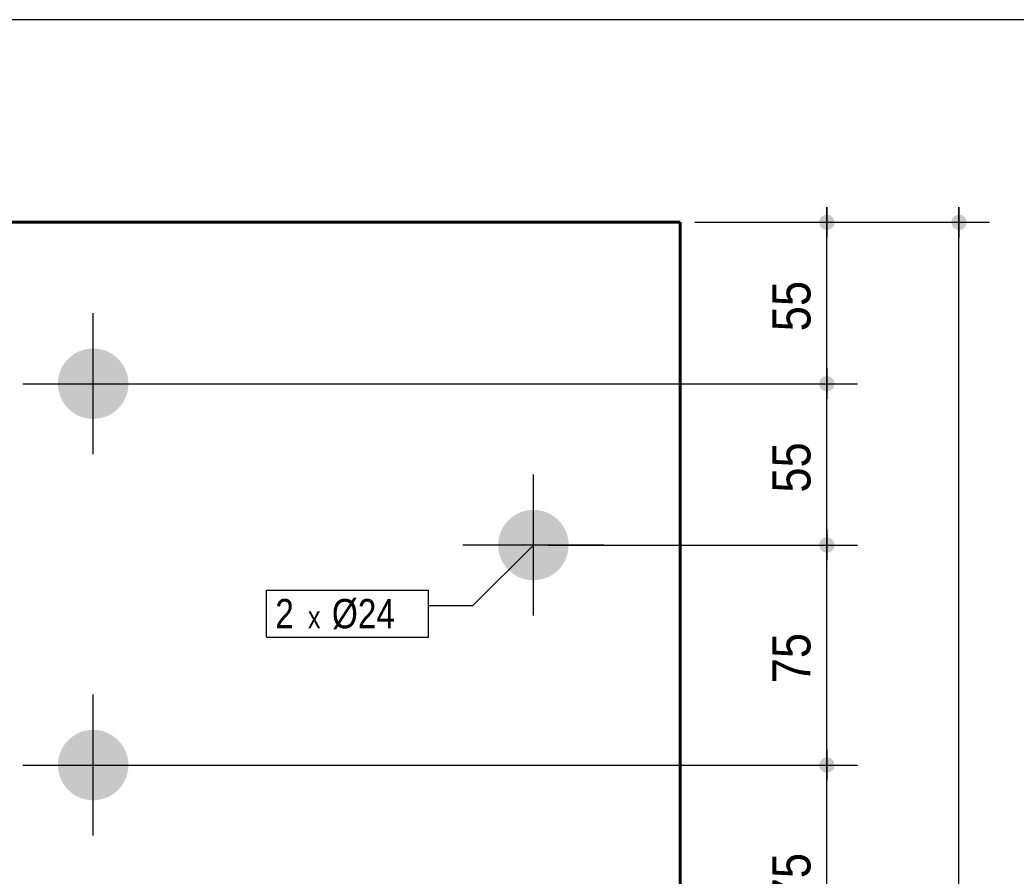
# Model space of a CAD drawing. Header units: millimetres. Extents: x 2 to 287, y 5 to 195.
# Drawn here: x 140 to 207.9, y 136.6 to 195 of the extents above; entities that cross this region are included whole.
import ezdxf

# ---------------------------------------------------------------- set-up
doc = ezdxf.new("R2010")
doc.units = ezdxf.units.MM
for name, color, linetype, lineweight in [('Boulon', 7, 'Continuous', 0), ('Cotation', 7, 'Continuous', 0), ('Désignation boulon', 3, 'Continuous', 0), ('Feuille dessin', 5, 'Continuous', 0), ('Piece', 2, 'Continuous', 0)]:
    doc.layers.add(name, color=color, linetype=linetype, lineweight=lineweight)
doc.styles.add('ARIAL', font='ARIAL.TTF')
doc.styles.add('COMIC_SANS_MS', font='COMIC.TTF')

# ---------------------------------------------------------------- blocks, each defined once
blk = doc.blocks.new('*A2')
at = {"layer": 'Boulon'}
for points in [[(177.4, 159.141), (177.398, 159.082), (177.394, 159.023), (177.389, 158.965), (177.383, 158.906), (177.375, 158.848), (177.365, 158.79), (177.354, 158.732), (177.342, 158.674), (177.329, 158.617), (177.314, 158.56), (177.297, 158.503), (177.279, 158.447), (177.26, 158.391), (177.24, 158.336), (177.218, 158.282), (177.195, 158.227), (177.17, 158.174), (177.144, 158.121), (177.117, 158.069), (177.089, 158.017), (177.059, 157.966), (177.028, 157.916), (176.996, 157.867), (176.963, 157.818), (176.928, 157.77), (176.893, 157.723), (176.856, 157.677), (176.818, 157.632), (176.779, 157.588), (176.739, 157.545), (176.698, 157.503), (176.655, 157.462), (176.612, 157.422), (176.568, 157.383), (176.523, 157.345), (176.477, 157.308), (176.43, 157.272), (176.382, 157.238), (176.334, 157.204), (176.285, 157.172), (176.234, 157.141), (176.184, 157.112), (176.132, 157.083), (176.08, 157.056), (176.027, 157.03), (175.973, 157.006), (175.919, 156.983), (175.864, 156.961), (175.809, 156.94), (175.753, 156.921), (175.697, 156.903), (175.641, 156.887), (175.584, 156.872), (175.526, 156.858), (175.469, 156.846), (175.411, 156.835), (175.353, 156.826), (175.294, 156.818), (175.236, 156.812), (175.177, 156.807), (175.118, 156.803), (175.059, 156.801), (175.001, 156.8), (174.942, 156.801), (174.883, 156.803), (174.824, 156.807), (174.765, 156.812), (174.707, 156.818), (174.648, 156.826), (174.59, 156.835), (174.532, 156.846), (174.475, 156.858), (174.417, 156.872), (174.36, 156.887), (174.304, 156.903), (174.248, 156.921), (174.192, 156.94), (174.137, 156.961), (174.082, 156.983), (174.028, 157.006), (173.974, 157.03), (173.921, 157.056), (173.869, 157.083), (173.818, 157.112), (173.767, 157.141), (173.717, 157.172), (173.667, 157.204), (173.619, 157.238), (173.571, 157.272), (173.524, 157.308), (173.478, 157.345), (173.433, 157.383), (173.389, 157.422), (173.346, 157.462), (173.303, 157.503), (173.262, 157.545), (173.222, 157.588), (173.183, 157.632), (173.145, 157.677), (173.109, 157.723), (173.073, 157.77), (173.038, 157.818), (173.005, 157.867), (172.973, 157.916), (172.942, 157.966), (172.912, 158.017), (172.884, 158.069), (172.857, 158.121), (172.831, 158.174), (172.806, 158.227), (172.783, 158.282), (172.761, 158.336), (172.741, 158.391), (172.722, 158.447), (172.704, 158.503), (172.687, 158.56), (172.672, 158.617), (172.659, 158.674), (172.647, 158.732), (172.636, 158.79), (172.627, 158.848), (172.619, 158.906), (172.612, 158.965), (172.607, 159.023), (172.603, 159.082), (172.601, 159.141), (172.601, 159.2), (172.601, 159.259), (172.603, 159.318), (172.607, 159.377), (172.612, 159.435), (172.619, 159.494), (172.627, 159.552), (172.636, 159.61), (172.647, 159.668), (172.659, 159.726), (172.672, 159.783), (172.687, 159.84), (172.704, 159.897), (172.722, 159.953), (172.741, 160.009), (172.761, 160.064), (172.783, 160.118), (172.806, 160.173), (172.831, 160.226), (172.857, 160.279), (172.884, 160.331), (172.912, 160.383), (172.942, 160.434), (172.973, 160.484), (173.005, 160.533), (173.038, 160.582), (173.073, 160.63), (173.109, 160.677), (173.145, 160.723), (173.183, 160.768), (173.222, 160.812), (173.262, 160.855), (173.303, 160.897), (173.346, 160.938), (173.389, 160.978), (173.433, 161.017), (173.478, 161.055), (173.524, 161.092), (173.571, 161.128), (173.619, 161.162), (173.667, 161.196), (173.717, 161.228), (173.767, 161.259), (173.818, 161.288), (173.869, 161.317), (173.921, 161.344), (173.974, 161.37), (174.028, 161.394), (174.082, 161.417), (174.137, 161.439), (174.192, 161.46), (174.248, 161.479), (174.304, 161.497), (174.36, 161.513), (174.417, 161.528), (174.475, 161.542), (174.532, 161.554), (174.59, 161.565), (174.648, 161.574), (174.707, 161.582), (174.765, 161.588), (174.824, 161.593), (174.883, 161.597), (174.942, 161.599), (175.001, 161.6), (175.059, 161.599), (175.118, 161.597), (175.177, 161.593), (175.236, 161.588), (175.294, 161.582), (175.353, 161.574), (175.411, 161.565), (175.469, 161.554), (175.526, 161.542), (175.584, 161.528), (175.641, 161.513), (175.697, 161.497), (175.753, 161.479), (175.809, 161.46), (175.864, 161.439), (175.919, 161.417), (175.973, 161.394), (176.027, 161.37), (176.08, 161.344), (176.132, 161.317), (176.184, 161.288), (176.234, 161.259), (176.285, 161.228), (176.334, 161.196), (176.382, 161.162), (176.43, 161.128), (176.477, 161.092), (176.523, 161.055), (176.568, 161.017), (176.612, 160.978), (176.655, 160.938), (176.698, 160.897), (176.739, 160.855), (176.779, 160.812), (176.818, 160.768), (176.856, 160.723), (176.893, 160.677), (176.928, 160.63), (176.963, 160.582), (176.996, 160.533), (177.028, 160.484), (177.059, 160.434), (177.089, 160.383), (177.117, 160.331), (177.144, 160.279), (177.17, 160.226), (177.195, 160.173), (177.218, 160.118), (177.24, 160.064), (177.26, 160.009), (177.279, 159.953), (177.297, 159.897), (177.314, 159.84), (177.329, 159.783), (177.342, 159.726), (177.354, 159.668), (177.365, 159.61), (177.375, 159.552), (177.383, 159.494), (177.389, 159.435), (177.394, 159.377), (177.398, 159.318), (177.4, 159.259), (177.401, 159.2)], [(177.4, 129.141), (177.398, 129.082), (177.394, 129.023), (177.389, 128.965), (177.383, 128.906), (177.375, 128.848), (177.365, 128.79), (177.354, 128.732), (177.342, 128.674), (177.329, 128.617), (177.314, 128.56), (177.297, 128.503), (177.279, 128.447), (177.26, 128.391), (177.24, 128.336), (177.218, 128.282), (177.195, 128.227), (177.17, 128.174), (177.144, 128.121), (177.117, 128.069), (177.089, 128.017), (177.059, 127.966), (177.028, 127.916), (176.996, 127.867), (176.963, 127.818), (176.928, 127.77), (176.893, 127.723), (176.856, 127.677), (176.818, 127.632), (176.779, 127.588), (176.739, 127.545), (176.698, 127.503), (176.655, 127.462), (176.612, 127.422), (176.568, 127.383), (176.523, 127.345), (176.477, 127.308), (176.43, 127.272), (176.382, 127.238), (176.334, 127.204), (176.285, 127.172), (176.234, 127.141), (176.184, 127.112), (176.132, 127.083), (176.08, 127.056), (176.027, 127.03), (175.973, 127.006), (175.919, 126.983), (175.864, 126.961), (175.809, 126.94), (175.753, 126.921), (175.697, 126.903), (175.641, 126.887), (175.584, 126.872), (175.526, 126.858), (175.469, 126.846), (175.411, 126.835), (175.353, 126.826), (175.294, 126.818), (175.236, 126.812), (175.177, 126.807), (175.118, 126.803), (175.059, 126.801), (175.001, 126.8), (174.942, 126.801), (174.883, 126.803), (174.824, 126.807), (174.765, 126.812), (174.707, 126.818), (174.648, 126.826), (174.59, 126.835), (174.532, 126.846), (174.475, 126.858), (174.417, 126.872), (174.36, 126.887), (174.304, 126.903), (174.248, 126.921), (174.192, 126.94), (174.137, 126.961), (174.082, 126.983), (174.028, 127.006), (173.974, 127.03), (173.921, 127.056), (173.869, 127.083), (173.818, 127.112), (173.767, 127.141), (173.717, 127.172), (173.667, 127.204), (173.619, 127.238), (173.571, 127.272), (173.524, 127.308), (173.478, 127.345), (173.433, 127.383), (173.389, 127.422), (173.346, 127.462), (173.303, 127.503), (173.262, 127.545), (173.222, 127.588), (173.183, 127.632), (173.145, 127.677), (173.109, 127.723), (173.073, 127.77), (173.038, 127.818), (173.005, 127.867), (172.973, 127.916), (172.942, 127.966), (172.912, 128.017), (172.884, 128.069), (172.857, 128.121), (172.831, 128.174), (172.806, 128.227), (172.783, 128.282), (172.761, 128.336), (172.741, 128.391), (172.722, 128.447), (172.704, 128.503), (172.687, 128.56), (172.672, 128.617), (172.659, 128.674), (172.647, 128.732), (172.636, 128.79), (172.627, 128.848), (172.619, 128.906), (172.612, 128.965), (172.607, 129.023), (172.603, 129.082), (172.601, 129.141), (172.601, 129.2), (172.601, 129.259), (172.603, 129.318), (172.607, 129.377), (172.612, 129.435), (172.619, 129.494), (172.627, 129.552), (172.636, 129.61), (172.647, 129.668), (172.659, 129.726), (172.672, 129.783), (172.687, 129.84), (172.704, 129.897), (172.722, 129.953), (172.741, 130.009), (172.761, 130.064), (172.783, 130.118), (172.806, 130.173), (172.831, 130.226), (172.857, 130.279), (172.884, 130.331), (172.912, 130.383), (172.942, 130.434), (172.973, 130.484), (173.005, 130.533), (173.038, 130.582), (173.073, 130.63), (173.109, 130.677), (173.145, 130.723), (173.183, 130.768), (173.222, 130.812), (173.262, 130.855), (173.303, 130.897), (173.346, 130.938), (173.389, 130.978), (173.433, 131.017), (173.478, 131.055), (173.524, 131.092), (173.571, 131.128), (173.619, 131.162), (173.667, 131.196), (173.717, 131.228), (173.767, 131.259), (173.818, 131.288), (173.869, 131.317), (173.921, 131.344), (173.974, 131.37), (174.028, 131.394), (174.082, 131.417), (174.137, 131.439), (174.192, 131.46), (174.248, 131.479), (174.304, 131.497), (174.36, 131.513), (174.417, 131.528), (174.475, 131.542), (174.532, 131.554), (174.59, 131.565), (174.648, 131.574), (174.707, 131.582), (174.765, 131.588), (174.824, 131.593), (174.883, 131.597), (174.942, 131.599), (175.001, 131.6), (175.059, 131.599), (175.118, 131.597), (175.177, 131.593), (175.236, 131.588), (175.294, 131.582), (175.353, 131.574), (175.411, 131.565), (175.469, 131.554), (175.526, 131.542), (175.584, 131.528), (175.641, 131.513), (175.697, 131.497), (175.753, 131.479), (175.809, 131.46), (175.864, 131.439), (175.919, 131.417), (175.973, 131.394), (176.027, 131.37), (176.08, 131.344), (176.132, 131.317), (176.184, 131.288), (176.234, 131.259), (176.285, 131.228), (176.334, 131.196), (176.382, 131.162), (176.43, 131.128), (176.477, 131.092), (176.523, 131.055), (176.568, 131.017), (176.612, 130.978), (176.655, 130.938), (176.698, 130.897), (176.739, 130.855), (176.779, 130.812), (176.818, 130.768), (176.856, 130.723), (176.893, 130.677), (176.928, 130.63), (176.963, 130.582), (176.996, 130.533), (177.028, 130.484), (177.059, 130.434), (177.089, 130.383), (177.117, 130.331), (177.144, 130.279), (177.17, 130.226), (177.195, 130.173), (177.218, 130.118), (177.24, 130.064), (177.26, 130.009), (177.279, 129.953), (177.297, 129.897), (177.314, 129.84), (177.329, 129.783), (177.342, 129.726), (177.354, 129.668), (177.365, 129.61), (177.375, 129.552), (177.383, 129.494), (177.389, 129.435), (177.394, 129.377), (177.398, 129.318), (177.4, 129.259), (177.401, 129.2)]]:
    blk.add_hatch(color=256, dxfattribs=at).paths.add_polyline_path(points, flags=17)
at = {"layer": 'Boulon', "linetype": 'Continuous', "lineweight": 0}
for p, q in [((175.001, 154.4), (175.001, 164)), ((179.801, 159.2), (170.201, 159.2)), ((175.001, 124.4), (175.001, 134)), ((179.801, 129.2), (170.201, 129.2))]:
    blk.add_line(p, q, dxfattribs=at)
blk = doc.blocks.new('*A3')
at = {"layer": 'Boulon'}
for points in [[(144.942, 167.801), (144.883, 167.803), (144.824, 167.807), (144.765, 167.812), (144.707, 167.818), (144.648, 167.826), (144.59, 167.835), (144.532, 167.846), (144.475, 167.858), (144.417, 167.872), (144.36, 167.887), (144.304, 167.903), (144.248, 167.921), (144.192, 167.94), (144.137, 167.961), (144.082, 167.983), (144.028, 168.006), (143.974, 168.03), (143.921, 168.056), (143.869, 168.083), (143.818, 168.112), (143.767, 168.141), (143.717, 168.172), (143.667, 168.204), (143.619, 168.238), (143.571, 168.272), (143.524, 168.308), (143.478, 168.345), (143.433, 168.383), (143.389, 168.422), (143.346, 168.462), (143.303, 168.503), (143.262, 168.545), (143.222, 168.588), (143.183, 168.632), (143.145, 168.677), (143.109, 168.723), (143.073, 168.77), (143.038, 168.818), (143.005, 168.867), (142.973, 168.916), (142.942, 168.966), (142.912, 169.017), (142.884, 169.069), (142.857, 169.121), (142.831, 169.174), (142.806, 169.227), (142.783, 169.282), (142.761, 169.336), (142.741, 169.391), (142.722, 169.447), (142.704, 169.503), (142.687, 169.56), (142.672, 169.617), (142.659, 169.674), (142.647, 169.732), (142.636, 169.79), (142.627, 169.848), (142.619, 169.906), (142.612, 169.965), (142.607, 170.023), (142.603, 170.082), (142.601, 170.141), (142.601, 170.2), (142.601, 170.259), (142.603, 170.318), (142.607, 170.377), (142.612, 170.435), (142.619, 170.494), (142.627, 170.552), (142.636, 170.61), (142.647, 170.668), (142.659, 170.726), (142.672, 170.783), (142.687, 170.84), (142.704, 170.897), (142.722, 170.953), (142.741, 171.009), (142.761, 171.064), (142.783, 171.118), (142.806, 171.173), (142.831, 171.226), (142.857, 171.279), (142.884, 171.331), (142.912, 171.383), (142.942, 171.434), (142.973, 171.484), (143.005, 171.533), (143.038, 171.582), (143.073, 171.63), (143.109, 171.677), (143.145, 171.723), (143.183, 171.768), (143.222, 171.812), (143.262, 171.855), (143.303, 171.897), (143.346, 171.938), (143.389, 171.978), (143.433, 172.017), (143.478, 172.055), (143.524, 172.092), (143.571, 172.128), (143.619, 172.162), (143.667, 172.196), (143.717, 172.228), (143.767, 172.259), (143.818, 172.288), (143.869, 172.317), (143.921, 172.344), (143.974, 172.37), (144.028, 172.394), (144.082, 172.417), (144.137, 172.439), (144.192, 172.46), (144.248, 172.479), (144.304, 172.497), (144.36, 172.513), (144.417, 172.528), (144.475, 172.542), (144.532, 172.554), (144.59, 172.565), (144.648, 172.574), (144.707, 172.582), (144.765, 172.588), (144.824, 172.593), (144.883, 172.597), (144.942, 172.599), (145.001, 172.6), (145.059, 172.599), (145.118, 172.597), (145.177, 172.593), (145.236, 172.588), (145.294, 172.582), (145.353, 172.574), (145.411, 172.565), (145.469, 172.554), (145.526, 172.542), (145.584, 172.528), (145.641, 172.513), (145.697, 172.497), (145.753, 172.479), (145.809, 172.46), (145.864, 172.439), (145.919, 172.417), (145.973, 172.394), (146.027, 172.37), (146.08, 172.344), (146.132, 172.317), (146.184, 172.288), (146.234, 172.259), (146.285, 172.228), (146.334, 172.196), (146.382, 172.162), (146.43, 172.128), (146.477, 172.092), (146.523, 172.055), (146.568, 172.017), (146.612, 171.978), (146.655, 171.938), (146.698, 171.897), (146.739, 171.855), (146.779, 171.812), (146.818, 171.768), (146.856, 171.723), (146.893, 171.677), (146.928, 171.63), (146.963, 171.582), (146.996, 171.533), (147.028, 171.484), (147.059, 171.434), (147.089, 171.383), (147.117, 171.331), (147.144, 171.279), (147.17, 171.226), (147.195, 171.173), (147.218, 171.118), (147.24, 171.064), (147.26, 171.009), (147.279, 170.953), (147.297, 170.897), (147.314, 170.84), (147.329, 170.783), (147.342, 170.726), (147.354, 170.668), (147.365, 170.61), (147.375, 170.552), (147.382, 170.494), (147.389, 170.435), (147.394, 170.377), (147.398, 170.318), (147.4, 170.259), (147.401, 170.2), (147.4, 170.141), (147.398, 170.082), (147.394, 170.023), (147.389, 169.965), (147.382, 169.906), (147.375, 169.848), (147.365, 169.79), (147.354, 169.732), (147.342, 169.674), (147.329, 169.617), (147.314, 169.56), (147.297, 169.503), (147.279, 169.447), (147.26, 169.391), (147.24, 169.336), (147.218, 169.282), (147.195, 169.227), (147.17, 169.174), (147.144, 169.121), (147.117, 169.069), (147.089, 169.017), (147.059, 168.966), (147.028, 168.916), (146.996, 168.867), (146.963, 168.818), (146.928, 168.77), (146.893, 168.723), (146.856, 168.677), (146.818, 168.632), (146.779, 168.588), (146.739, 168.545), (146.698, 168.503), (146.655, 168.462), (146.612, 168.422), (146.568, 168.383), (146.523, 168.345), (146.477, 168.308), (146.43, 168.272), (146.382, 168.238), (146.334, 168.204), (146.285, 168.172), (146.234, 168.141), (146.184, 168.112), (146.132, 168.083), (146.08, 168.056), (146.027, 168.03), (145.973, 168.006), (145.919, 167.983), (145.864, 167.961), (145.809, 167.94), (145.753, 167.921), (145.697, 167.903), (145.641, 167.887), (145.584, 167.872), (145.526, 167.858), (145.469, 167.846), (145.411, 167.835), (145.353, 167.826), (145.294, 167.818), (145.236, 167.812), (145.177, 167.807), (145.118, 167.803), (145.059, 167.801), (145.001, 167.8)], [(144.942, 141.801), (144.883, 141.803), (144.824, 141.807), (144.765, 141.812), (144.707, 141.818), (144.648, 141.826), (144.59, 141.835), (144.532, 141.846), (144.475, 141.858), (144.417, 141.872), (144.36, 141.887), (144.304, 141.903), (144.248, 141.921), (144.192, 141.94), (144.137, 141.961), (144.082, 141.983), (144.028, 142.006), (143.974, 142.03), (143.921, 142.056), (143.869, 142.083), (143.818, 142.112), (143.767, 142.141), (143.717, 142.172), (143.667, 142.204), (143.619, 142.238), (143.571, 142.272), (143.524, 142.308), (143.478, 142.345), (143.433, 142.383), (143.389, 142.422), (143.346, 142.462), (143.303, 142.503), (143.262, 142.545), (143.222, 142.588), (143.183, 142.632), (143.145, 142.677), (143.109, 142.723), (143.073, 142.77), (143.038, 142.818), (143.005, 142.867), (142.973, 142.916), (142.942, 142.966), (142.912, 143.017), (142.884, 143.069), (142.857, 143.121), (142.831, 143.174), (142.806, 143.227), (142.783, 143.282), (142.761, 143.336), (142.741, 143.391), (142.722, 143.447), (142.704, 143.503), (142.687, 143.56), (142.672, 143.617), (142.659, 143.674), (142.647, 143.732), (142.636, 143.79), (142.627, 143.848), (142.619, 143.906), (142.612, 143.965), (142.607, 144.023), (142.603, 144.082), (142.601, 144.141), (142.601, 144.2), (142.601, 144.259), (142.603, 144.318), (142.607, 144.377), (142.612, 144.435), (142.619, 144.494), (142.627, 144.552), (142.636, 144.61), (142.647, 144.668), (142.659, 144.726), (142.672, 144.783), (142.687, 144.84), (142.704, 144.897), (142.722, 144.953), (142.741, 145.009), (142.761, 145.064), (142.783, 145.118), (142.806, 145.173), (142.831, 145.226), (142.857, 145.279), (142.884, 145.331), (142.912, 145.383), (142.942, 145.434), (142.973, 145.484), (143.005, 145.533), (143.038, 145.582), (143.073, 145.63), (143.109, 145.677), (143.145, 145.723), (143.183, 145.768), (143.222, 145.812), (143.262, 145.855), (143.303, 145.897), (143.346, 145.938), (143.389, 145.978), (143.433, 146.017), (143.478, 146.055), (143.524, 146.092), (143.571, 146.128), (143.619, 146.162), (143.667, 146.196), (143.717, 146.228), (143.767, 146.259), (143.818, 146.288), (143.869, 146.317), (143.921, 146.344), (143.974, 146.37), (144.028, 146.394), (144.082, 146.417), (144.137, 146.439), (144.192, 146.46), (144.248, 146.479), (144.304, 146.497), (144.36, 146.513), (144.417, 146.528), (144.475, 146.542), (144.532, 146.554), (144.59, 146.565), (144.648, 146.574), (144.707, 146.582), (144.765, 146.588), (144.824, 146.593), (144.883, 146.597), (144.942, 146.599), (145.001, 146.6), (145.059, 146.599), (145.118, 146.597), (145.177, 146.593), (145.236, 146.588), (145.294, 146.582), (145.353, 146.574), (145.411, 146.565), (145.469, 146.554), (145.526, 146.542), (145.584, 146.528), (145.641, 146.513), (145.697, 146.497), (145.753, 146.479), (145.809, 146.46), (145.864, 146.439), (145.919, 146.417), (145.973, 146.394), (146.027, 146.37), (146.08, 146.344), (146.132, 146.317), (146.184, 146.288), (146.234, 146.259), (146.285, 146.228), (146.334, 146.196), (146.382, 146.162), (146.43, 146.128), (146.477, 146.092), (146.523, 146.055), (146.568, 146.017), (146.612, 145.978), (146.655, 145.938), (146.698, 145.897), (146.739, 145.855), (146.779, 145.812), (146.818, 145.768), (146.856, 145.723), (146.893, 145.677), (146.928, 145.63), (146.963, 145.582), (146.996, 145.533), (147.028, 145.484), (147.059, 145.434), (147.089, 145.383), (147.117, 145.331), (147.144, 145.279), (147.17, 145.226), (147.195, 145.173), (147.218, 145.118), (147.24, 145.064), (147.26, 145.009), (147.279, 144.953), (147.297, 144.897), (147.314, 144.84), (147.329, 144.783), (147.342, 144.726), (147.354, 144.668), (147.365, 144.61), (147.375, 144.552), (147.382, 144.494), (147.389, 144.435), (147.394, 144.377), (147.398, 144.318), (147.4, 144.259), (147.401, 144.2), (147.4, 144.141), (147.398, 144.082), (147.394, 144.023), (147.389, 143.965), (147.382, 143.906), (147.375, 143.848), (147.365, 143.79), (147.354, 143.732), (147.342, 143.674), (147.329, 143.617), (147.314, 143.56), (147.297, 143.503), (147.279, 143.447), (147.26, 143.391), (147.24, 143.336), (147.218, 143.282), (147.195, 143.227), (147.17, 143.174), (147.144, 143.121), (147.117, 143.069), (147.089, 143.017), (147.059, 142.966), (147.028, 142.916), (146.996, 142.867), (146.963, 142.818), (146.928, 142.77), (146.893, 142.723), (146.856, 142.677), (146.818, 142.632), (146.779, 142.588), (146.739, 142.545), (146.698, 142.503), (146.655, 142.462), (146.612, 142.422), (146.568, 142.383), (146.523, 142.345), (146.477, 142.308), (146.43, 142.272), (146.382, 142.238), (146.334, 142.204), (146.285, 142.172), (146.234, 142.141), (146.184, 142.112), (146.132, 142.083), (146.08, 142.056), (146.027, 142.03), (145.973, 142.006), (145.919, 141.983), (145.864, 141.961), (145.809, 141.94), (145.753, 141.921), (145.697, 141.903), (145.641, 141.887), (145.584, 141.872), (145.526, 141.858), (145.469, 141.846), (145.411, 141.835), (145.353, 141.826), (145.294, 141.818), (145.236, 141.812), (145.177, 141.807), (145.118, 141.803), (145.059, 141.801), (145.001, 141.8)]]:
    blk.add_hatch(color=256, dxfattribs=at).paths.add_polyline_path(points, flags=17)
at = {"layer": 'Boulon', "linetype": 'Continuous', "lineweight": 0}
for p, q in [((145.001, 165.4), (145.001, 175)), ((140.201, 170.2), (149.801, 170.2)), ((145.001, 139.4), (145.001, 149)), ((140.201, 144.2), (149.801, 144.2))]:
    blk.add_line(p, q, dxfattribs=at)
blk = doc.blocks.new('*A4')
at = {"layer": 'Piece', "color": 2, "linetype": 'Continuous', "lineweight": 40}
for p, q in [((185, 181.2), (73, 181.2)), ((185, 81.2), (185, 181.2))]:
    blk.add_line(p, q, dxfattribs=at)
blk = doc.blocks.new('*A5')
at = {"layer": 'Feuille dessin', "linetype": 'Continuous', "lineweight": 0}
blk.add_line((282, 195), (5, 195), dxfattribs=at)
blk = doc.blocks.new('*A17')
at = {"layer": 'Cotation'}
blk.add_hatch(color=256, dxfattribs=at).paths.add_polyline_path([(203.974, 180.681), (203.949, 180.683), (203.924, 180.686), (203.899, 180.69), (203.874, 180.696), (203.849, 180.702), (203.825, 180.71), (203.801, 180.72), (203.778, 180.73), (203.755, 180.741), (203.733, 180.754), (203.711, 180.768), (203.69, 180.782), (203.67, 180.798), (203.651, 180.815), (203.632, 180.832), (203.615, 180.851), (203.598, 180.87), (203.582, 180.89), (203.568, 180.911), (203.554, 180.933), (203.541, 180.955), (203.53, 180.978), (203.52, 181.001), (203.51, 181.025), (203.502, 181.049), (203.496, 181.074), (203.49, 181.099), (203.486, 181.124), (203.483, 181.149), (203.481, 181.174), (203.48, 181.2), (203.481, 181.226), (203.483, 181.251), (203.486, 181.276), (203.49, 181.301), (203.496, 181.326), (203.502, 181.351), (203.51, 181.375), (203.52, 181.399), (203.53, 181.422), (203.541, 181.445), (203.554, 181.467), (203.568, 181.489), (203.582, 181.51), (203.598, 181.53), (203.615, 181.549), (203.632, 181.568), (203.651, 181.585), (203.67, 181.602), (203.69, 181.618), (203.711, 181.632), (203.733, 181.646), (203.755, 181.659), (203.778, 181.67), (203.801, 181.68), (203.825, 181.69), (203.849, 181.698), (203.874, 181.704), (203.899, 181.71), (203.924, 181.714), (203.949, 181.717), (203.974, 181.719), (204, 181.72), (204.026, 181.719), (204.051, 181.717), (204.076, 181.714), (204.101, 181.71), (204.126, 181.704), (204.151, 181.698), (204.175, 181.69), (204.199, 181.68), (204.222, 181.67), (204.245, 181.659), (204.267, 181.646), (204.289, 181.632), (204.31, 181.618), (204.33, 181.602), (204.349, 181.585), (204.368, 181.568), (204.385, 181.549), (204.402, 181.53), (204.418, 181.51), (204.432, 181.489), (204.446, 181.467), (204.459, 181.445), (204.47, 181.422), (204.48, 181.399), (204.49, 181.375), (204.498, 181.351), (204.504, 181.326), (204.51, 181.301), (204.514, 181.276), (204.517, 181.251), (204.519, 181.226), (204.52, 181.2), (204.519, 181.174), (204.517, 181.149), (204.514, 181.124), (204.51, 181.099), (204.504, 181.074), (204.498, 181.049), (204.49, 181.025), (204.48, 181.001), (204.47, 180.978), (204.459, 180.955), (204.446, 180.933), (204.432, 180.911), (204.418, 180.89), (204.402, 180.87), (204.385, 180.851), (204.368, 180.832), (204.349, 180.815), (204.33, 180.798), (204.31, 180.782), (204.289, 180.768), (204.267, 180.754), (204.245, 180.741), (204.222, 180.73), (204.199, 180.72), (204.175, 180.71), (204.151, 180.702), (204.126, 180.696), (204.101, 180.69), (204.076, 180.686), (204.051, 180.683), (204.026, 180.681), (204, 180.68)], flags=17)
at = {"layer": 'Cotation', "linetype": 'Continuous', "lineweight": 0}
for p, q in [((204, 182.24), (204, 180.16)), ((204, 181.2), (204, 182.24)), ((186, 181.2), (206.08, 181.2)), ((202.96, 181.2), (205.04, 181.2)), ((204, 81.2), (204, 181.2))]:
    blk.add_line(p, q, dxfattribs=at)
at = {"layer": 'Cotation'}
blk.add_point((204, 181.2), dxfattribs=at)
blk = doc.blocks.new('*A20')
at = {"layer": 'Cotation'}
for points in [[(194.974, 143.681), (194.949, 143.683), (194.924, 143.686), (194.899, 143.69), (194.874, 143.696), (194.849, 143.702), (194.825, 143.71), (194.801, 143.72), (194.778, 143.73), (194.755, 143.741), (194.733, 143.754), (194.711, 143.768), (194.69, 143.782), (194.67, 143.798), (194.651, 143.815), (194.632, 143.832), (194.615, 143.851), (194.598, 143.87), (194.582, 143.89), (194.568, 143.911), (194.554, 143.933), (194.541, 143.955), (194.53, 143.978), (194.52, 144.001), (194.51, 144.025), (194.502, 144.049), (194.496, 144.074), (194.49, 144.099), (194.486, 144.124), (194.483, 144.149), (194.481, 144.174), (194.48, 144.2), (194.481, 144.226), (194.483, 144.251), (194.486, 144.276), (194.49, 144.301), (194.496, 144.326), (194.502, 144.351), (194.51, 144.375), (194.52, 144.399), (194.53, 144.422), (194.541, 144.445), (194.554, 144.467), (194.568, 144.489), (194.582, 144.51), (194.598, 144.53), (194.615, 144.549), (194.632, 144.568), (194.651, 144.585), (194.67, 144.602), (194.69, 144.618), (194.711, 144.632), (194.733, 144.646), (194.755, 144.659), (194.778, 144.67), (194.801, 144.68), (194.825, 144.69), (194.849, 144.698), (194.874, 144.704), (194.899, 144.71), (194.924, 144.714), (194.949, 144.717), (194.974, 144.719), (195, 144.72), (195.026, 144.719), (195.051, 144.717), (195.076, 144.714), (195.101, 144.71), (195.126, 144.704), (195.151, 144.698), (195.175, 144.69), (195.199, 144.68), (195.222, 144.67), (195.245, 144.659), (195.267, 144.646), (195.289, 144.632), (195.31, 144.618), (195.33, 144.602), (195.349, 144.585), (195.368, 144.568), (195.385, 144.549), (195.402, 144.53), (195.418, 144.51), (195.432, 144.489), (195.446, 144.467), (195.459, 144.445), (195.47, 144.422), (195.48, 144.399), (195.49, 144.375), (195.498, 144.351), (195.504, 144.326), (195.51, 144.301), (195.514, 144.276), (195.517, 144.251), (195.519, 144.226), (195.52, 144.2), (195.519, 144.174), (195.517, 144.149), (195.514, 144.124), (195.51, 144.099), (195.504, 144.074), (195.498, 144.049), (195.49, 144.025), (195.48, 144.001), (195.47, 143.978), (195.459, 143.955), (195.446, 143.933), (195.432, 143.911), (195.418, 143.89), (195.402, 143.87), (195.385, 143.851), (195.368, 143.832), (195.349, 143.815), (195.33, 143.798), (195.31, 143.782), (195.289, 143.768), (195.267, 143.754), (195.245, 143.741), (195.222, 143.73), (195.199, 143.72), (195.175, 143.71), (195.151, 143.702), (195.126, 143.696), (195.101, 143.69), (195.076, 143.686), (195.051, 143.683), (195.026, 143.681), (195, 143.68)], [(194.974, 128.681), (194.949, 128.683), (194.924, 128.686), (194.899, 128.69), (194.874, 128.696), (194.849, 128.702), (194.825, 128.71), (194.801, 128.72), (194.778, 128.73), (194.755, 128.741), (194.733, 128.754), (194.711, 128.768), (194.69, 128.782), (194.67, 128.798), (194.651, 128.815), (194.632, 128.832), (194.615, 128.851), (194.598, 128.87), (194.582, 128.89), (194.568, 128.911), (194.554, 128.933), (194.541, 128.955), (194.53, 128.978), (194.52, 129.001), (194.51, 129.025), (194.502, 129.049), (194.496, 129.074), (194.49, 129.099), (194.486, 129.124), (194.483, 129.149), (194.481, 129.174), (194.48, 129.2), (194.481, 129.226), (194.483, 129.251), (194.486, 129.276), (194.49, 129.301), (194.496, 129.326), (194.502, 129.351), (194.51, 129.375), (194.52, 129.399), (194.53, 129.422), (194.541, 129.445), (194.554, 129.467), (194.568, 129.489), (194.582, 129.51), (194.598, 129.53), (194.615, 129.549), (194.632, 129.568), (194.651, 129.585), (194.67, 129.602), (194.69, 129.618), (194.711, 129.632), (194.733, 129.646), (194.755, 129.659), (194.778, 129.67), (194.801, 129.68), (194.825, 129.69), (194.849, 129.698), (194.874, 129.704), (194.899, 129.71), (194.924, 129.714), (194.949, 129.717), (194.974, 129.719), (195, 129.72), (195.026, 129.719), (195.051, 129.717), (195.076, 129.714), (195.101, 129.71), (195.126, 129.704), (195.151, 129.698), (195.175, 129.69), (195.199, 129.68), (195.222, 129.67), (195.245, 129.659), (195.267, 129.646), (195.289, 129.632), (195.31, 129.618), (195.33, 129.602), (195.349, 129.585), (195.368, 129.568), (195.385, 129.549), (195.402, 129.53), (195.418, 129.51), (195.432, 129.489), (195.446, 129.467), (195.459, 129.445), (195.47, 129.422), (195.48, 129.399), (195.49, 129.375), (195.498, 129.351), (195.504, 129.326), (195.51, 129.301), (195.514, 129.276), (195.517, 129.251), (195.519, 129.226), (195.52, 129.2), (195.519, 129.174), (195.517, 129.149), (195.514, 129.124), (195.51, 129.099), (195.504, 129.074), (195.498, 129.049), (195.49, 129.025), (195.48, 129.001), (195.47, 128.978), (195.459, 128.955), (195.446, 128.933), (195.432, 128.911), (195.418, 128.89), (195.402, 128.87), (195.385, 128.851), (195.368, 128.832), (195.349, 128.815), (195.33, 128.798), (195.31, 128.782), (195.289, 128.768), (195.267, 128.754), (195.245, 128.741), (195.222, 128.73), (195.199, 128.72), (195.175, 128.71), (195.151, 128.702), (195.126, 128.696), (195.101, 128.69), (195.076, 128.686), (195.051, 128.683), (195.026, 128.681), (195, 128.68)]]:
    blk.add_hatch(color=256, dxfattribs=at).paths.add_polyline_path(points, flags=17)
at = {"layer": 'Cotation', "linetype": 'Continuous', "lineweight": 0}
for p, q in [((195, 145.24), (195, 143.16)), ((195, 144.2), (195, 145.24)), ((145.986, 144.2), (197.08, 144.2)), ((193.96, 144.2), (196.04, 144.2)), ((195, 129.2), (195, 144.2)), ((195, 130.24), (195, 128.16)), ((175.986, 129.2), (197.08, 129.2)), ((193.96, 129.2), (196.04, 129.2)), ((195, 129.2), (195, 128.16))]:
    blk.add_line(p, q, dxfattribs=at)
at = {"layer": 'Cotation'}
for p in [(195, 144.2), (195, 129.2)]:
    blk.add_point(p, dxfattribs=at)
at = {"layer": 'Cotation', "style": 'ARIAL', "width": 0.85}
blk.add_text('75', height=2.6, rotation=90.00021, dxfattribs=at).set_placement((193.88, 134.772))
blk = doc.blocks.new('*A21')
at = {"layer": 'Cotation'}
for points in [[(194.974, 158.681), (194.949, 158.683), (194.924, 158.686), (194.899, 158.69), (194.874, 158.696), (194.849, 158.702), (194.825, 158.71), (194.801, 158.72), (194.778, 158.73), (194.755, 158.741), (194.733, 158.754), (194.711, 158.768), (194.69, 158.782), (194.67, 158.798), (194.651, 158.815), (194.632, 158.832), (194.615, 158.851), (194.598, 158.87), (194.582, 158.89), (194.568, 158.911), (194.554, 158.933), (194.541, 158.955), (194.53, 158.978), (194.52, 159.001), (194.51, 159.025), (194.502, 159.049), (194.496, 159.074), (194.49, 159.099), (194.486, 159.124), (194.483, 159.149), (194.481, 159.174), (194.48, 159.2), (194.481, 159.226), (194.483, 159.251), (194.486, 159.276), (194.49, 159.301), (194.496, 159.326), (194.502, 159.351), (194.51, 159.375), (194.52, 159.399), (194.53, 159.422), (194.541, 159.445), (194.554, 159.467), (194.568, 159.489), (194.582, 159.51), (194.598, 159.53), (194.615, 159.549), (194.632, 159.568), (194.651, 159.585), (194.67, 159.602), (194.69, 159.618), (194.711, 159.632), (194.733, 159.646), (194.755, 159.659), (194.778, 159.67), (194.801, 159.68), (194.825, 159.69), (194.849, 159.698), (194.874, 159.704), (194.899, 159.71), (194.924, 159.714), (194.949, 159.717), (194.974, 159.719), (195, 159.72), (195.026, 159.719), (195.051, 159.717), (195.076, 159.714), (195.101, 159.71), (195.126, 159.704), (195.151, 159.698), (195.175, 159.69), (195.199, 159.68), (195.222, 159.67), (195.245, 159.659), (195.267, 159.646), (195.289, 159.632), (195.31, 159.618), (195.33, 159.602), (195.349, 159.585), (195.368, 159.568), (195.385, 159.549), (195.402, 159.53), (195.418, 159.51), (195.432, 159.489), (195.446, 159.467), (195.459, 159.445), (195.47, 159.422), (195.48, 159.399), (195.49, 159.375), (195.498, 159.351), (195.504, 159.326), (195.51, 159.301), (195.514, 159.276), (195.517, 159.251), (195.519, 159.226), (195.52, 159.2), (195.519, 159.174), (195.517, 159.149), (195.514, 159.124), (195.51, 159.099), (195.504, 159.074), (195.498, 159.049), (195.49, 159.025), (195.48, 159.001), (195.47, 158.978), (195.459, 158.955), (195.446, 158.933), (195.432, 158.911), (195.418, 158.89), (195.402, 158.87), (195.385, 158.851), (195.368, 158.832), (195.349, 158.815), (195.33, 158.798), (195.31, 158.782), (195.289, 158.768), (195.267, 158.754), (195.245, 158.741), (195.222, 158.73), (195.199, 158.72), (195.175, 158.71), (195.151, 158.702), (195.126, 158.696), (195.101, 158.69), (195.076, 158.686), (195.051, 158.683), (195.026, 158.681), (195, 158.68)], [(194.974, 143.681), (194.949, 143.683), (194.924, 143.686), (194.899, 143.69), (194.874, 143.696), (194.849, 143.702), (194.825, 143.71), (194.801, 143.72), (194.778, 143.73), (194.755, 143.741), (194.733, 143.754), (194.711, 143.768), (194.69, 143.782), (194.67, 143.798), (194.651, 143.815), (194.632, 143.832), (194.615, 143.851), (194.598, 143.87), (194.582, 143.89), (194.568, 143.911), (194.554, 143.933), (194.541, 143.955), (194.53, 143.978), (194.52, 144.001), (194.51, 144.025), (194.502, 144.049), (194.496, 144.074), (194.49, 144.099), (194.486, 144.124), (194.483, 144.149), (194.481, 144.174), (194.48, 144.2), (194.481, 144.226), (194.483, 144.251), (194.486, 144.276), (194.49, 144.301), (194.496, 144.326), (194.502, 144.351), (194.51, 144.375), (194.52, 144.399), (194.53, 144.422), (194.541, 144.445), (194.554, 144.467), (194.568, 144.489), (194.582, 144.51), (194.598, 144.53), (194.615, 144.549), (194.632, 144.568), (194.651, 144.585), (194.67, 144.602), (194.69, 144.618), (194.711, 144.632), (194.733, 144.646), (194.755, 144.659), (194.778, 144.67), (194.801, 144.68), (194.825, 144.69), (194.849, 144.698), (194.874, 144.704), (194.899, 144.71), (194.924, 144.714), (194.949, 144.717), (194.974, 144.719), (195, 144.72), (195.026, 144.719), (195.051, 144.717), (195.076, 144.714), (195.101, 144.71), (195.126, 144.704), (195.151, 144.698), (195.175, 144.69), (195.199, 144.68), (195.222, 144.67), (195.245, 144.659), (195.267, 144.646), (195.289, 144.632), (195.31, 144.618), (195.33, 144.602), (195.349, 144.585), (195.368, 144.568), (195.385, 144.549), (195.402, 144.53), (195.418, 144.51), (195.432, 144.489), (195.446, 144.467), (195.459, 144.445), (195.47, 144.422), (195.48, 144.399), (195.49, 144.375), (195.498, 144.351), (195.504, 144.326), (195.51, 144.301), (195.514, 144.276), (195.517, 144.251), (195.519, 144.226), (195.52, 144.2), (195.519, 144.174), (195.517, 144.149), (195.514, 144.124), (195.51, 144.099), (195.504, 144.074), (195.498, 144.049), (195.49, 144.025), (195.48, 144.001), (195.47, 143.978), (195.459, 143.955), (195.446, 143.933), (195.432, 143.911), (195.418, 143.89), (195.402, 143.87), (195.385, 143.851), (195.368, 143.832), (195.349, 143.815), (195.33, 143.798), (195.31, 143.782), (195.289, 143.768), (195.267, 143.754), (195.245, 143.741), (195.222, 143.73), (195.199, 143.72), (195.175, 143.71), (195.151, 143.702), (195.126, 143.696), (195.101, 143.69), (195.076, 143.686), (195.051, 143.683), (195.026, 143.681), (195, 143.68)]]:
    blk.add_hatch(color=256, dxfattribs=at).paths.add_polyline_path(points, flags=17)
at = {"layer": 'Cotation', "linetype": 'Continuous', "lineweight": 0}
for p, q in [((195, 160.24), (195, 158.16)), ((195, 159.2), (195, 160.24)), ((175.986, 159.2), (197.08, 159.2)), ((193.96, 159.2), (196.04, 159.2)), ((195, 144.2), (195, 159.2)), ((195, 145.24), (195, 143.16)), ((145.986, 144.2), (197.08, 144.2)), ((193.96, 144.2), (196.04, 144.2)), ((195, 144.2), (195, 143.16))]:
    blk.add_line(p, q, dxfattribs=at)
at = {"layer": 'Cotation'}
for p in [(195, 159.2), (195, 144.2)]:
    blk.add_point(p, dxfattribs=at)
at = {"layer": 'Cotation', "style": 'ARIAL', "width": 0.85}
blk.add_text('75', height=2.6, rotation=90.00021, dxfattribs=at).set_placement((193.88, 149.772))
blk = doc.blocks.new('*A22')
at = {"layer": 'Cotation'}
for points in [[(194.974, 169.681), (194.949, 169.683), (194.924, 169.686), (194.899, 169.69), (194.874, 169.696), (194.849, 169.702), (194.825, 169.71), (194.801, 169.72), (194.778, 169.73), (194.755, 169.741), (194.733, 169.754), (194.711, 169.768), (194.69, 169.782), (194.67, 169.798), (194.651, 169.815), (194.632, 169.832), (194.615, 169.851), (194.598, 169.87), (194.582, 169.89), (194.568, 169.911), (194.554, 169.933), (194.541, 169.955), (194.53, 169.978), (194.52, 170.001), (194.51, 170.025), (194.502, 170.049), (194.496, 170.074), (194.49, 170.099), (194.486, 170.124), (194.483, 170.149), (194.481, 170.174), (194.48, 170.2), (194.481, 170.226), (194.483, 170.251), (194.486, 170.276), (194.49, 170.301), (194.496, 170.326), (194.502, 170.351), (194.51, 170.375), (194.52, 170.399), (194.53, 170.422), (194.541, 170.445), (194.554, 170.467), (194.568, 170.489), (194.582, 170.51), (194.598, 170.53), (194.615, 170.549), (194.632, 170.568), (194.651, 170.585), (194.67, 170.602), (194.69, 170.618), (194.711, 170.632), (194.733, 170.646), (194.755, 170.659), (194.778, 170.67), (194.801, 170.68), (194.825, 170.69), (194.849, 170.698), (194.874, 170.704), (194.899, 170.71), (194.924, 170.714), (194.949, 170.717), (194.974, 170.719), (195, 170.72), (195.026, 170.719), (195.051, 170.717), (195.076, 170.714), (195.101, 170.71), (195.126, 170.704), (195.151, 170.698), (195.175, 170.69), (195.199, 170.68), (195.222, 170.67), (195.245, 170.659), (195.267, 170.646), (195.289, 170.632), (195.31, 170.618), (195.33, 170.602), (195.349, 170.585), (195.368, 170.568), (195.385, 170.549), (195.402, 170.53), (195.418, 170.51), (195.432, 170.489), (195.446, 170.467), (195.459, 170.445), (195.47, 170.422), (195.48, 170.399), (195.49, 170.375), (195.498, 170.351), (195.504, 170.326), (195.51, 170.301), (195.514, 170.276), (195.517, 170.251), (195.519, 170.226), (195.52, 170.2), (195.519, 170.174), (195.517, 170.149), (195.514, 170.124), (195.51, 170.099), (195.504, 170.074), (195.498, 170.049), (195.49, 170.025), (195.48, 170.001), (195.47, 169.978), (195.459, 169.955), (195.446, 169.933), (195.432, 169.911), (195.418, 169.89), (195.402, 169.87), (195.385, 169.851), (195.368, 169.832), (195.349, 169.815), (195.33, 169.798), (195.31, 169.782), (195.289, 169.768), (195.267, 169.754), (195.245, 169.741), (195.222, 169.73), (195.199, 169.72), (195.175, 169.71), (195.151, 169.702), (195.126, 169.696), (195.101, 169.69), (195.076, 169.686), (195.051, 169.683), (195.026, 169.681), (195, 169.68)], [(194.974, 158.681), (194.949, 158.683), (194.924, 158.686), (194.899, 158.69), (194.874, 158.696), (194.849, 158.702), (194.825, 158.71), (194.801, 158.72), (194.778, 158.73), (194.755, 158.741), (194.733, 158.754), (194.711, 158.768), (194.69, 158.782), (194.67, 158.798), (194.651, 158.815), (194.632, 158.832), (194.615, 158.851), (194.598, 158.87), (194.582, 158.89), (194.568, 158.911), (194.554, 158.933), (194.541, 158.955), (194.53, 158.978), (194.52, 159.001), (194.51, 159.025), (194.502, 159.049), (194.496, 159.074), (194.49, 159.099), (194.486, 159.124), (194.483, 159.149), (194.481, 159.174), (194.48, 159.2), (194.481, 159.226), (194.483, 159.251), (194.486, 159.276), (194.49, 159.301), (194.496, 159.326), (194.502, 159.351), (194.51, 159.375), (194.52, 159.399), (194.53, 159.422), (194.541, 159.445), (194.554, 159.467), (194.568, 159.489), (194.582, 159.51), (194.598, 159.53), (194.615, 159.549), (194.632, 159.568), (194.651, 159.585), (194.67, 159.602), (194.69, 159.618), (194.711, 159.632), (194.733, 159.646), (194.755, 159.659), (194.778, 159.67), (194.801, 159.68), (194.825, 159.69), (194.849, 159.698), (194.874, 159.704), (194.899, 159.71), (194.924, 159.714), (194.949, 159.717), (194.974, 159.719), (195, 159.72), (195.026, 159.719), (195.051, 159.717), (195.076, 159.714), (195.101, 159.71), (195.126, 159.704), (195.151, 159.698), (195.175, 159.69), (195.199, 159.68), (195.222, 159.67), (195.245, 159.659), (195.267, 159.646), (195.289, 159.632), (195.31, 159.618), (195.33, 159.602), (195.349, 159.585), (195.368, 159.568), (195.385, 159.549), (195.402, 159.53), (195.418, 159.51), (195.432, 159.489), (195.446, 159.467), (195.459, 159.445), (195.47, 159.422), (195.48, 159.399), (195.49, 159.375), (195.498, 159.351), (195.504, 159.326), (195.51, 159.301), (195.514, 159.276), (195.517, 159.251), (195.519, 159.226), (195.52, 159.2), (195.519, 159.174), (195.517, 159.149), (195.514, 159.124), (195.51, 159.099), (195.504, 159.074), (195.498, 159.049), (195.49, 159.025), (195.48, 159.001), (195.47, 158.978), (195.459, 158.955), (195.446, 158.933), (195.432, 158.911), (195.418, 158.89), (195.402, 158.87), (195.385, 158.851), (195.368, 158.832), (195.349, 158.815), (195.33, 158.798), (195.31, 158.782), (195.289, 158.768), (195.267, 158.754), (195.245, 158.741), (195.222, 158.73), (195.199, 158.72), (195.175, 158.71), (195.151, 158.702), (195.126, 158.696), (195.101, 158.69), (195.076, 158.686), (195.051, 158.683), (195.026, 158.681), (195, 158.68)]]:
    blk.add_hatch(color=256, dxfattribs=at).paths.add_polyline_path(points, flags=17)
at = {"layer": 'Cotation', "linetype": 'Continuous', "lineweight": 0}
for p, q in [((195, 171.24), (195, 169.16)), ((195, 170.2), (195, 171.24)), ((145.986, 170.2), (197.08, 170.2)), ((193.96, 170.2), (196.04, 170.2)), ((195, 159.2), (195, 170.2)), ((195, 160.24), (195, 158.16)), ((175.986, 159.2), (197.08, 159.2)), ((193.96, 159.2), (196.04, 159.2)), ((195, 159.2), (195, 158.16))]:
    blk.add_line(p, q, dxfattribs=at)
at = {"layer": 'Cotation'}
for p in [(195, 170.2), (195, 159.2)]:
    blk.add_point(p, dxfattribs=at)
at = {"layer": 'Cotation', "style": 'ARIAL', "width": 0.85}
blk.add_text('55', height=2.6, rotation=90.00021, dxfattribs=at).set_placement((193.88, 162.772))
blk = doc.blocks.new('*A23')
at = {"layer": 'Cotation'}
for points in [[(194.974, 180.681), (194.949, 180.683), (194.924, 180.686), (194.899, 180.69), (194.874, 180.696), (194.849, 180.702), (194.825, 180.71), (194.801, 180.72), (194.778, 180.73), (194.755, 180.741), (194.733, 180.754), (194.711, 180.768), (194.69, 180.782), (194.67, 180.798), (194.651, 180.815), (194.632, 180.832), (194.615, 180.851), (194.598, 180.87), (194.582, 180.89), (194.568, 180.911), (194.554, 180.933), (194.541, 180.955), (194.53, 180.978), (194.52, 181.001), (194.51, 181.025), (194.502, 181.049), (194.496, 181.074), (194.49, 181.099), (194.486, 181.124), (194.483, 181.149), (194.481, 181.174), (194.48, 181.2), (194.481, 181.226), (194.483, 181.251), (194.486, 181.276), (194.49, 181.301), (194.496, 181.326), (194.502, 181.351), (194.51, 181.375), (194.52, 181.399), (194.53, 181.422), (194.541, 181.445), (194.554, 181.467), (194.568, 181.489), (194.582, 181.51), (194.598, 181.53), (194.615, 181.549), (194.632, 181.568), (194.651, 181.585), (194.67, 181.602), (194.69, 181.618), (194.711, 181.632), (194.733, 181.646), (194.755, 181.659), (194.778, 181.67), (194.801, 181.68), (194.825, 181.69), (194.849, 181.698), (194.874, 181.704), (194.899, 181.71), (194.924, 181.714), (194.949, 181.717), (194.974, 181.719), (195, 181.72), (195.026, 181.719), (195.051, 181.717), (195.076, 181.714), (195.101, 181.71), (195.126, 181.704), (195.151, 181.698), (195.175, 181.69), (195.199, 181.68), (195.222, 181.67), (195.245, 181.659), (195.267, 181.646), (195.289, 181.632), (195.31, 181.618), (195.33, 181.602), (195.349, 181.585), (195.368, 181.568), (195.385, 181.549), (195.402, 181.53), (195.418, 181.51), (195.432, 181.489), (195.446, 181.467), (195.459, 181.445), (195.47, 181.422), (195.48, 181.399), (195.49, 181.375), (195.498, 181.351), (195.504, 181.326), (195.51, 181.301), (195.514, 181.276), (195.517, 181.251), (195.519, 181.226), (195.52, 181.2), (195.519, 181.174), (195.517, 181.149), (195.514, 181.124), (195.51, 181.099), (195.504, 181.074), (195.498, 181.049), (195.49, 181.025), (195.48, 181.001), (195.47, 180.978), (195.459, 180.955), (195.446, 180.933), (195.432, 180.911), (195.418, 180.89), (195.402, 180.87), (195.385, 180.851), (195.368, 180.832), (195.349, 180.815), (195.33, 180.798), (195.31, 180.782), (195.289, 180.768), (195.267, 180.754), (195.245, 180.741), (195.222, 180.73), (195.199, 180.72), (195.175, 180.71), (195.151, 180.702), (195.126, 180.696), (195.101, 180.69), (195.076, 180.686), (195.051, 180.683), (195.026, 180.681), (195, 180.68)], [(194.974, 169.681), (194.949, 169.683), (194.924, 169.686), (194.899, 169.69), (194.874, 169.696), (194.849, 169.702), (194.825, 169.71), (194.801, 169.72), (194.778, 169.73), (194.755, 169.741), (194.733, 169.754), (194.711, 169.768), (194.69, 169.782), (194.67, 169.798), (194.651, 169.815), (194.632, 169.832), (194.615, 169.851), (194.598, 169.87), (194.582, 169.89), (194.568, 169.911), (194.554, 169.933), (194.541, 169.955), (194.53, 169.978), (194.52, 170.001), (194.51, 170.025), (194.502, 170.049), (194.496, 170.074), (194.49, 170.099), (194.486, 170.124), (194.483, 170.149), (194.481, 170.174), (194.48, 170.2), (194.481, 170.226), (194.483, 170.251), (194.486, 170.276), (194.49, 170.301), (194.496, 170.326), (194.502, 170.351), (194.51, 170.375), (194.52, 170.399), (194.53, 170.422), (194.541, 170.445), (194.554, 170.467), (194.568, 170.489), (194.582, 170.51), (194.598, 170.53), (194.615, 170.549), (194.632, 170.568), (194.651, 170.585), (194.67, 170.602), (194.69, 170.618), (194.711, 170.632), (194.733, 170.646), (194.755, 170.659), (194.778, 170.67), (194.801, 170.68), (194.825, 170.69), (194.849, 170.698), (194.874, 170.704), (194.899, 170.71), (194.924, 170.714), (194.949, 170.717), (194.974, 170.719), (195, 170.72), (195.026, 170.719), (195.051, 170.717), (195.076, 170.714), (195.101, 170.71), (195.126, 170.704), (195.151, 170.698), (195.175, 170.69), (195.199, 170.68), (195.222, 170.67), (195.245, 170.659), (195.267, 170.646), (195.289, 170.632), (195.31, 170.618), (195.33, 170.602), (195.349, 170.585), (195.368, 170.568), (195.385, 170.549), (195.402, 170.53), (195.418, 170.51), (195.432, 170.489), (195.446, 170.467), (195.459, 170.445), (195.47, 170.422), (195.48, 170.399), (195.49, 170.375), (195.498, 170.351), (195.504, 170.326), (195.51, 170.301), (195.514, 170.276), (195.517, 170.251), (195.519, 170.226), (195.52, 170.2), (195.519, 170.174), (195.517, 170.149), (195.514, 170.124), (195.51, 170.099), (195.504, 170.074), (195.498, 170.049), (195.49, 170.025), (195.48, 170.001), (195.47, 169.978), (195.459, 169.955), (195.446, 169.933), (195.432, 169.911), (195.418, 169.89), (195.402, 169.87), (195.385, 169.851), (195.368, 169.832), (195.349, 169.815), (195.33, 169.798), (195.31, 169.782), (195.289, 169.768), (195.267, 169.754), (195.245, 169.741), (195.222, 169.73), (195.199, 169.72), (195.175, 169.71), (195.151, 169.702), (195.126, 169.696), (195.101, 169.69), (195.076, 169.686), (195.051, 169.683), (195.026, 169.681), (195, 169.68)]]:
    blk.add_hatch(color=256, dxfattribs=at).paths.add_polyline_path(points, flags=17)
at = {"layer": 'Cotation', "linetype": 'Continuous', "lineweight": 0}
for p, q in [((195, 182.24), (195, 180.16)), ((195, 181.2), (195, 182.24)), ((186, 181.2), (197.08, 181.2)), ((193.96, 181.2), (196.04, 181.2)), ((195, 170.2), (195, 181.2)), ((195, 171.24), (195, 169.16)), ((145.986, 170.2), (197.08, 170.2)), ((193.96, 170.2), (196.04, 170.2)), ((195, 170.2), (195, 169.16))]:
    blk.add_line(p, q, dxfattribs=at)
at = {"layer": 'Cotation'}
for p in [(195, 181.2), (195, 170.2)]:
    blk.add_point(p, dxfattribs=at)
at = {"layer": 'Cotation', "style": 'ARIAL', "width": 0.85}
blk.add_text('55', height=2.6, rotation=90.00021, dxfattribs=at).set_placement((193.88, 173.772))
blk = doc.blocks.new('*A25')
at = {"layer": 'Désignation boulon', "linetype": 'Continuous', "lineweight": 0}
for p, q in [((175.000553, 159.200001), (170.854213, 155.057152)), ((156.810853, 156.123818), (167.854213, 156.123818)), ((156.810853, 152.923818), (156.810853, 156.123818)), ((167.854213, 152.923818), (167.854213, 156.123818)), ((170.854213, 155.057152), (167.854213, 155.057152)), ((156.810853, 152.923818), (167.854213, 152.923818))]:
    blk.add_line(p, q, dxfattribs=at)
at = {"layer": 'Désignation boulon', "style": 'COMIC_SANS_MS', "width": 0.85}
for s, height, p in [('2', 2, (157.410853, 153.523818)), ('Ø24', 2, (161.269447, 153.523818)), ('x', 1.5, (159.638783, 153.523818))]:
    blk.add_text(s, height=height, dxfattribs=at).set_placement(p)

msp = doc.modelspace()

# ---------------------------------------------------------------- block references
at = {"lineweight": 0}
for name in ['*A5', '*A23', '*A17', '*A4', '*A3', '*A22', '*A2', '*A21', '*A25', '*A20']:
    msp.add_blockref(name, (0, 0), dxfattribs=at)

doc.saveas('drawing.dxf')
